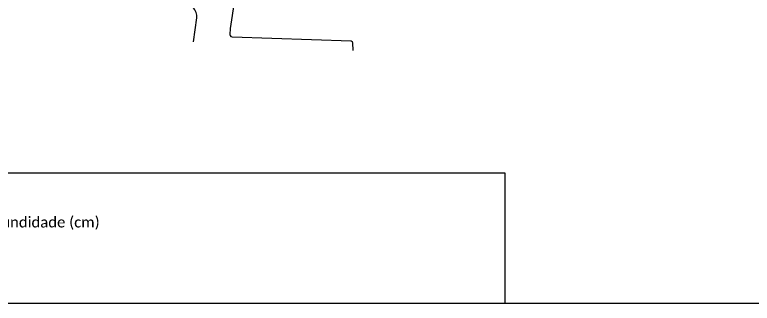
# Model space of a CAD drawing. Extents: x -89 to 749, y 705 to 1299.
# Drawn here: x 54.9 to 330, y 705 to 812.8 of the extents above; entities that cross this region are included whole.
import ezdxf

# ---------------------------------------------------------------- set-up
doc = ezdxf.new("R2010")
doc.units = 0
doc.layers.add('QUADRA', color=7, linetype='Continuous')
doc.styles.add('WMF-Calibri0', font='calibri.ttf')

msp = doc.modelspace()

# ---------------------------------------------------------------- linework, layer by layer
msp.add_lwpolyline([(-89.32, 705.02), (749.25, 705.02), (749.25, 1299.02), (-89.32, 1299.02), (-89.32, 705.02)])
at = {"color": 7}
for points in [[(-89.24, 753.78), (237.71, 753.78)], [(237.71, 753.78), (237.71, 705.02)]]:
    msp.add_lwpolyline(points, dxfattribs=at)
at = {"layer": 'QUADRA', "color": 4}
for points in [[(224.71, 845.74), (215.1, 845.35), (184.4, 844.99), (167.27, 844.37), (161.85, 844.05), (141.45, 842.56), (141.05, 842.28), (140.85, 841.85), (137.88, 823.31), (136.84, 818.17), (135.28, 807.57), (135.11, 805.42), (135.22, 804.96), (135.56, 804.62), (136.04, 804.48), (180.35, 803.07), (180.72, 802.75), (180.88, 802.31), (181.02, 799.45)], [(224.71, 845.74), (215.1, 845.35), (184.4, 844.99), (167.27, 844.37), (161.85, 844.05), (141.45, 842.56), (141.05, 842.28), (140.85, 841.85), (137.88, 823.31), (136.84, 818.17), (135.28, 807.57), (135.11, 805.42), (135.22, 804.96), (135.56, 804.62), (136.04, 804.48), (180.35, 803.07), (180.72, 802.75), (180.88, 802.31), (181.02, 799.45)], [(121.54, 802.59), (122.82, 811.59), (122.85, 812.11), (122.81, 812.62), (122.73, 813.13), (122.57, 813.62), (122.37, 814.1), (122.11, 814.55), (121.81, 814.98), (121.46, 815.38), (121.06, 815.74), (120.63, 816.06), (120.16, 816.34), (119.66, 816.57), (119.14, 816.75), (118.52, 816.89), (84.36, 821.2), (60.08, 824.93)], [(121.54, 802.59), (122.82, 811.59), (122.85, 812.11), (122.81, 812.62), (122.73, 813.13), (122.57, 813.62), (122.37, 814.1), (122.11, 814.55), (121.81, 814.98), (121.46, 815.38), (121.06, 815.74), (120.63, 816.06), (120.16, 816.34), (119.66, 816.57), (119.14, 816.75), (118.52, 816.89), (84.36, 821.2), (60.08, 824.93)]]:
    msp.add_lwpolyline(points, dxfattribs=at)

# ---------------------------------------------------------------- texts
at = {"color": 7, "insert": (-84.48, 737.33), "char_height": 4, "width": 658.8434, "attachment_point": 1, "style": 'WMF-Calibri0'}
msp.add_mtext('Medidas das caixas internas =  Largura x Altura x Profundidade (cm)', dxfattribs=at)

doc.saveas('drawing.dxf')
